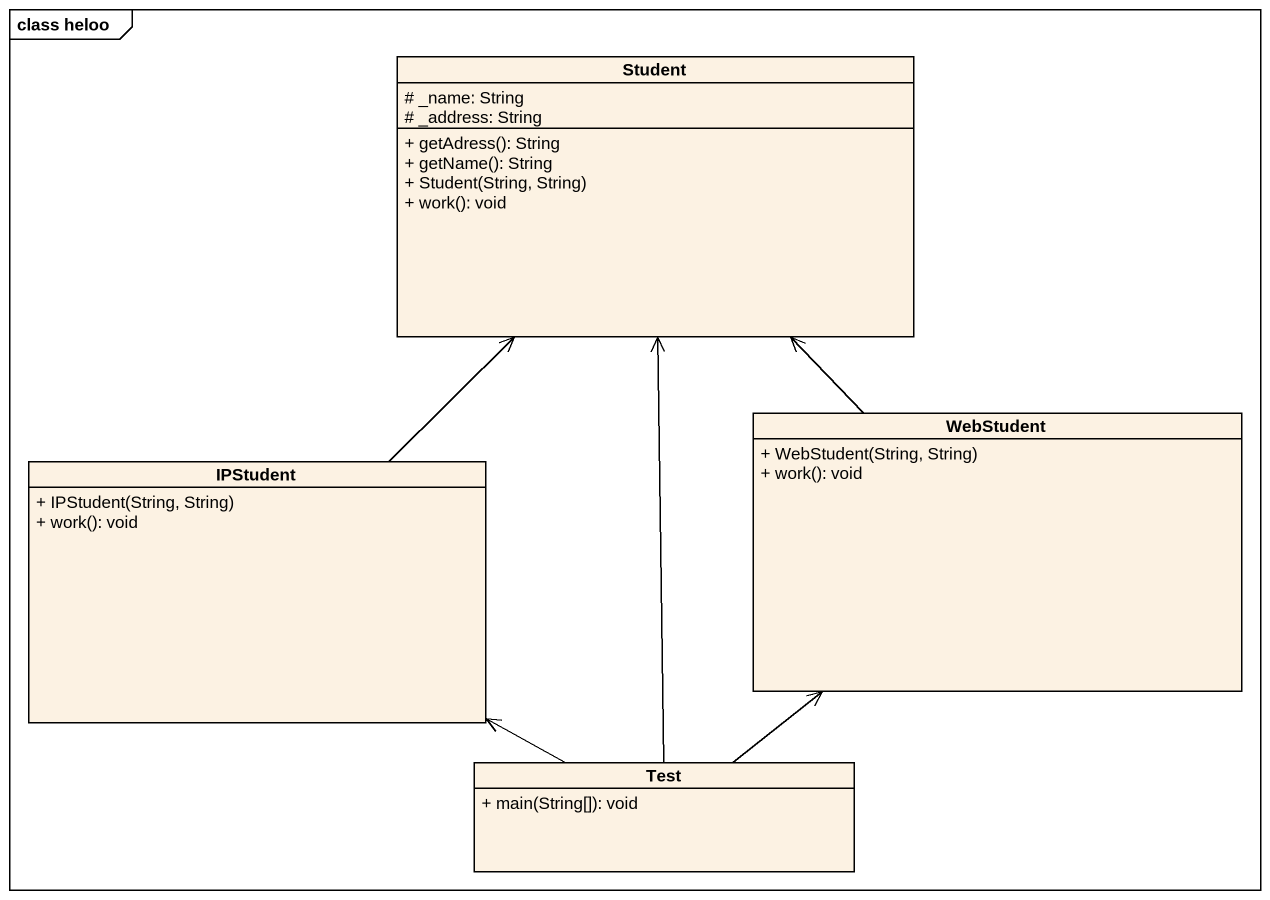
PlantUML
@startuml
mainframe class heloo
hide circle
hide empty members
skinparam classAttributeIconSize 0
class Student {
  # _name: String
  # _address: String
  + getAdress(): String
  + getName(): String
  + Student(String, String)
  + work(): void
}
class WebStudent {
  + WebStudent(String, String)
  + work(): void
}
class IPStudent {
  + IPStudent(String, String)
  + work(): void
}
class Test {
  + main(String[]): void
}
WebStudent -up-> Student
IPStudent -up-> Student
Test -up-> Student
Test -up-> WebStudent
Test -left-> IPStudent
@enduml
